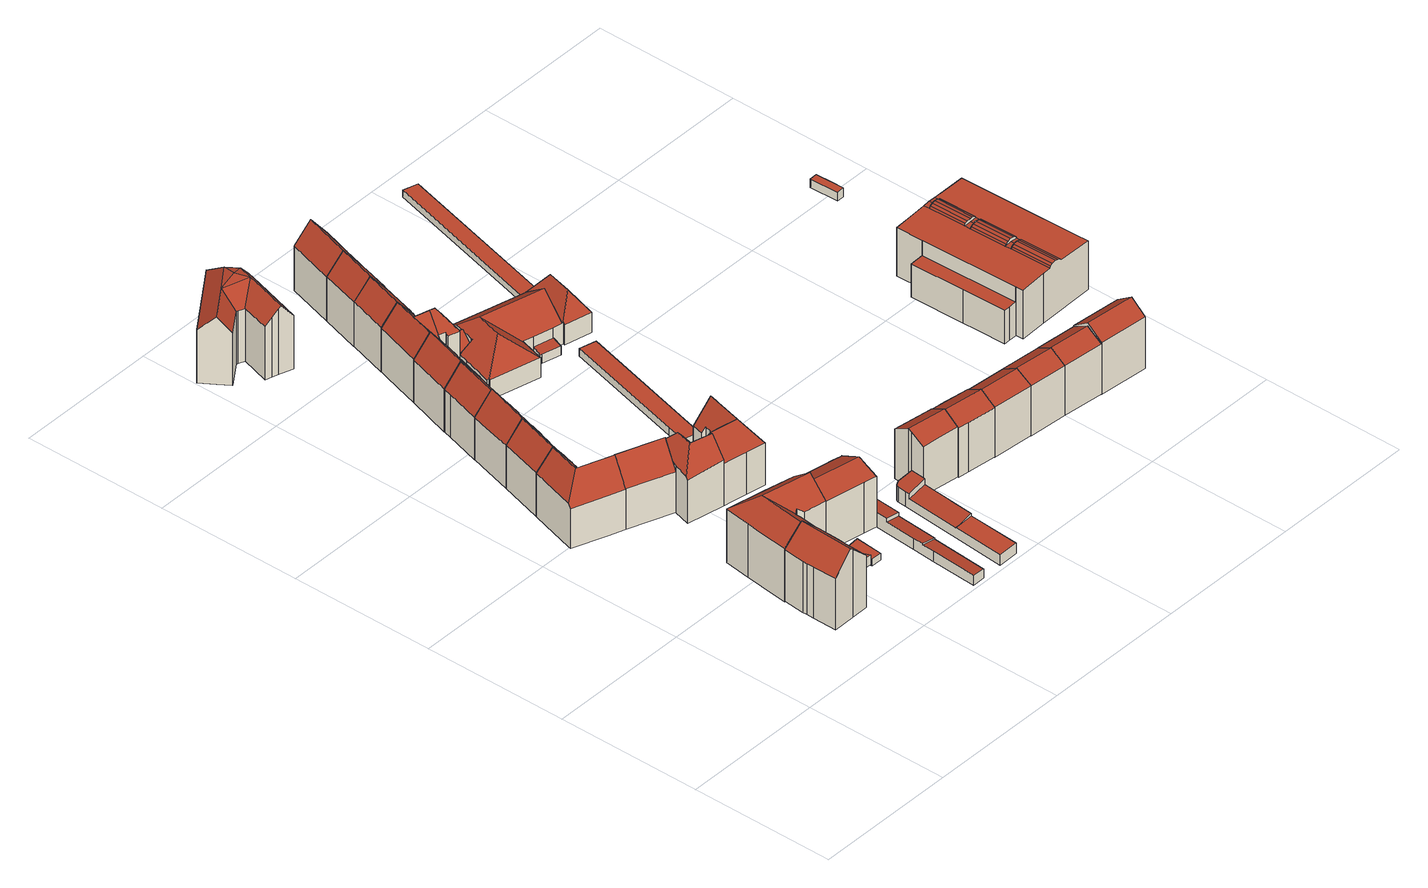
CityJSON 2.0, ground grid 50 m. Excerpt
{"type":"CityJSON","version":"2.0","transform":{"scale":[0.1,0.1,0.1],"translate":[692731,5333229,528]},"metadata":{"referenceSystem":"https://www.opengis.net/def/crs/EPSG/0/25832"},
"CityObjects":{
"building1":{"type":"Building","attributes":{"Gemeindeschluessel":"09162000","HoeheDach":"555.520","HoeheGrund":"530.361","Methode":"2000","NiedrigsteTraufeDesGebaeudes":"548.677","Geometrietyp2DReferenz":"3000","function":"31001_1000","roofType":"3100","measuredHeight":25.16,"storeysAboveGround":5},"geometry":[{"type":"MultiSurface","lod":"2","boundaries":[[[0,1,2,3,4,5,6,7,8,9,10,11,12,13]],[[1,14,15,2]],[[5,16,17,6]],[[5,4,18,19,16]],[[9,20,21,10]],[[8,22,20,9]],[[14,23,24,19,18,25,15]],[[3,25,18,4]],[[11,26,27,12]],[[14,1,0,23]],[[23,0,13,28,24]],[[2,15,25,3]],[[10,21,26,11]],[[7,29,22,8]],[[28,27,26,21,20,22,29,17,16,19,24]],[[12,27,28,13]],[[6,17,29,7]]],"semantics":{"surfaces":[{"type":"GroundSurface"},{"type":"WallSurface"},{"type":"RoofSurface"}],"values":[0,1,1,1,1,1,2,1,1,1,1,1,1,1,2,1,1]}}]},
"building2":{"type":"Building","attributes":{"Gemeindeschluessel":"09162000","HoeheDach":"552.030","HoeheGrund":"529.210","Methode":"2000","NiedrigsteTraufeDesGebaeudes":"543.546","Geometrietyp2DReferenz":"3000","function":"31001_1000","roofType":"3100","measuredHeight":22.82,"storeysAboveGround":5},"geometry":[{"type":"MultiSurface","lod":"2","boundaries":[[[30,31,32,33,34,35,36,37]],[[38,39,40,41]],[[42,43,44,45,46,47]],[[48,49,50,51,52,53,54,55]],[[56,57,58,59]],[[60,61,62,63,59,58]],[[63,64,65,43,42,47,66,67,54,53,52,51,68,38,41,69,33,32,31,30,56,59,63,62]],[[35,34,70,40,39,71,50,49,48,72,73]],[[45,44,74,75,73,76,46]],[[73,72,48,55,77,76]],[[75,74,78,60,61,60,58,57,37,36,35,73]],[[51,50,71,68]],[[30,37,57,56]],[[70,34,33,69,41,40]],[[44,43,65,64,78,74]],[[68,71,39,38]],[[46,76,77,55,54,67,66,47]],[[64,63,62,61,60,78]]],"semantics":{"surfaces":[{"type":"WallSurface"},{"type":"GroundSurface"},{"type":"RoofSurface"}],"values":[0,0,0,0,0,0,1,2,2,2,2,0,0,0,0,0,0,0]}}]},
"building3":{"type":"Building","attributes":{"Gemeindeschluessel":"09162000","HoeheDach":"555.181","HoeheGrund":"530.000","Methode":"1000","NiedrigsteTraufeDesGebaeudes":"548.535","Geometrietyp2DReferenz":"3000","function":"31001_9998","roofType":"3100","measuredHeight":25.18,"storeysAboveGround":5},"geometry":[{"type":"MultiSurface","lod":"2","boundaries":[[[79,80,81,82,83,84]],[[83,82,85,86,87,88,89,90,91,92,93]],[[94,95,96,97]],[[98,99,93,100,101,102,103]],[[81,104,105,86,85,82]],[[106,107,96,95,108,109,84,83,93,99,98]],[[93,92,91,110,111,112,100]],[[113,97,96,107,106,114]],[[90,115,116,117,110,91]],[[109,108,95,94,118,79,84]],[[115,90,89,119]],[[103,102,101,120,121,122]],[[123,88,87,124]],[[116,115,119,123,124,105,104,81,80,79,118,94,97,113,114,125,122,121,120,126,127,128,117]],[[124,87,86,105]],[[125,114,106,98,103,122]],[[111,110,117,128,127,112]],[[101,100,112,127,126,120]],[[119,89,88,123]]],"semantics":{"surfaces":[{"type":"WallSurface"},{"type":"RoofSurface"},{"type":"GroundSurface"}],"values":[0,1,0,1,0,1,1,0,0,0,0,0,0,2,0,0,0,0,0]}}]},
"building4":{"type":"Building","attributes":{"Gemeindeschluessel":"09162000","HoeheDach":"552.060","HoeheGrund":"529.190","Methode":"2000","NiedrigsteTraufeDesGebaeudes":"543.296","Geometrietyp2DReferenz":"3000","function":"31001_1000","roofType":"3100","measuredHeight":22.87,"storeysAboveGround":5},"geometry":[{"type":"MultiSurface","lod":"2","boundaries":[[[129,130,131,132,133,134,135,136]],[[137,138,139,140,141,142]],[[143,144,145,146,147,148]],[[54,55,136,135]],[[149,150,51,151,152,153,55,54]],[[153,129,136,55]],[[132,131,145,144]],[[152,151,138,137,142,147,146,145,131,130,129,153]],[[148,147,142,141]],[[144,143,148,141,140,139,51,150,149,54,135,134,133,132]],[[139,138,151,51]]],"semantics":{"surfaces":[{"type":"WallSurface"},{"type":"RoofSurface"},{"type":"GroundSurface"}],"values":[0,0,0,0,0,1,0,1,0,2,0]}}]},
"building5":{"type":"Building","attributes":{"Gemeindeschluessel":"09162000","HoeheDach":"533.802","HoeheGrund":"530.350","Methode":"1000","NiedrigsteTraufeDesGebaeudes":"533.802","Geometrietyp2DReferenz":"3000","function":"31001_2000","roofType":"1000","measuredHeight":3.45},"geometry":[{"type":"MultiSurface","lod":"2","boundaries":[[[154,155,156,157]],[[157,158,159,154]],[[154,159,160,155]],[[158,161,160,159]],[[156,161,158,157]],[[155,160,161,156]]],"semantics":{"surfaces":[{"type":"GroundSurface"},{"type":"WallSurface"},{"type":"RoofSurface"}],"values":[0,1,1,2,1,1]}}]},
"building6":{"type":"Building","attributes":{"Gemeindeschluessel":"09162000","HoeheDach":"552.010","HoeheGrund":"529.230","Methode":"2000","NiedrigsteTraufeDesGebaeudes":"543.805","Geometrietyp2DReferenz":"3000","function":"31001_1000","roofType":"3100","measuredHeight":22.78,"storeysAboveGround":5},"geometry":[{"type":"MultiSurface","lod":"2","boundaries":[[[162,163,164,165]],[[166,167,168,169,170,171]],[[165,164,170,169]],[[166,171,172,173]],[[167,166,173,43]],[[173,172,174,64,175,43]],[[168,167,43,175,64,176,62,177,178,162,165,169]],[[171,170,164,163,179,180,181,182,174,172]],[[62,181,180,177]],[[174,182,181,62,176,64]],[[178,179,163,162]],[[177,180,179,178]]],"semantics":{"surfaces":[{"type":"WallSurface"},{"type":"RoofSurface"},{"type":"GroundSurface"}],"values":[0,0,0,1,0,0,2,1,0,0,0,0]}}]},
"building7":{"type":"Building","attributes":{"Gemeindeschluessel":"09162000","HoeheDach":"552.160","HoeheGrund":"529.260","Methode":"2000","NiedrigsteTraufeDesGebaeudes":"543.528","Geometrietyp2DReferenz":"3000","function":"31001_1000","roofType":"3100","measuredHeight":22.9,"storeysAboveGround":5},"geometry":[{"type":"MultiSurface","lod":"2","boundaries":[[[183,184,185,186]],[[187,188,189,190,185,184,191,192,193,194,195,196]],[[196,195,197,198,199,200]],[[201,189,188,202]],[[203,204,192,191,184,183]],[[197,195,194,193,205,206,207,208,198]],[[190,189,201,209,186,185]],[[205,193,192,204]],[[204,203,183,186,209,201,202,210,211,212,213,208,207,206,205]],[[200,199,198,208,213,212]],[[211,210,202,188,187,196,200,212]]],"semantics":{"surfaces":[{"type":"WallSurface"},{"type":"RoofSurface"},{"type":"GroundSurface"}],"values":[0,1,1,0,0,0,0,0,2,0,0]}}]},
"building8":{"type":"Building","attributes":{"Gemeindeschluessel":"09162000","HoeheDach":"532.611","HoeheGrund":"530.070","Methode":"1000","NiedrigsteTraufeDesGebaeudes":"532.611","Geometrietyp2DReferenz":"3000","function":"31001_2000","roofType":"1000","measuredHeight":2.54},"geometry":[{"type":"MultiSurface","lod":"2","boundaries":[[[214,215,216,217]],[[218,219,220,217,216,221]],[[222,214,217,220]],[[223,224,218,221]],[[215,223,221,216]],[[225,222,220,219]],[[224,225,219,218]],[[223,215,214,222,225,224]]],"semantics":{"surfaces":[{"type":"WallSurface"},{"type":"GroundSurface"},{"type":"RoofSurface"}],"values":[0,1,0,0,0,0,0,2]}}]},
"building9":{"type":"Building","attributes":{"Gemeindeschluessel":"09162000","HoeheDach":"552.060","HoeheGrund":"529.230","Methode":"2000","NiedrigsteTraufeDesGebaeudes":"544.755","Geometrietyp2DReferenz":"3000","function":"31001_1000","roofType":"3100","measuredHeight":22.83,"storeysAboveGround":5},"geometry":[{"type":"MultiSurface","lod":"2","boundaries":[[[226,227,169,167,228]],[[229,227,226,230,231]],[[232,233,234,235]],[[236,231,230,234,233]],[[229,237,169,227]],[[232,238,239,236,233]],[[226,228,240,234,230]],[[241,235,234,240,242]],[[241,242,243,244]],[[232,235,241,244,238]],[[236,239,237,229,231]],[[242,240,228,167,243]],[[244,243,167,169,237,239,238]]],"semantics":{"surfaces":[{"type":"WallSurface"},{"type":"RoofSurface"},{"type":"GroundSurface"}],"values":[0,1,1,1,0,0,1,1,0,0,0,0,2]}}]},
"building10":{"type":"Building","attributes":{"Gemeindeschluessel":"09162000","HoeheDach":"552.020","HoeheGrund":"529.140","Methode":"2000","NiedrigsteTraufeDesGebaeudes":"543.253","Geometrietyp2DReferenz":"3000","function":"31001_1000","roofType":"3100","measuredHeight":22.88,"storeysAboveGround":5},"geometry":[{"type":"MultiSurface","lod":"2","boundaries":[[[245,246,247,248,249,250]],[[251,245,250,252,253,198]],[[254,253,252,255]],[[255,252,250,249]],[[256,257,258,259,260,261,262,263,264,254,255,249,248,247]],[[265,266,267,268,269,270,271,246,245,251]],[[247,246,271,256]],[[261,266,265,262]],[[259,268,267,260]],[[264,198,253,254]],[[257,270,269,258]],[[260,267,266,261]],[[258,269,268,259]],[[256,271,270,257]],[[263,262,265,251,198,264]]],"semantics":{"surfaces":[{"type":"WallSurface"},{"type":"RoofSurface"},{"type":"GroundSurface"}],"values":[0,1,0,0,2,1,0,0,0,0,0,0,0,0,0]}}]},
"building11":{"type":"Building","attributes":{"Gemeindeschluessel":"09162000","HoeheDach":"551.403","HoeheGrund":"529.780","Methode":"1000","NiedrigsteTraufeDesGebaeudes":"547.910","Geometrietyp2DReferenz":"3000","function":"31001_1000","roofType":"3100","measuredHeight":21.62,"storeysAboveGround":6},"geometry":[{"type":"MultiSurface","lod":"2","boundaries":[[[272,273,274,275,276,277]],[[278,279,280,281]],[[282,283,284,285,281,280,286,287,288]],[[289,290,291,292,293,294]],[[295,296,272,277]],[[297,288,287,286,280,279,298,274,273]],[[299,300,291,290]],[[298,279,278,301,275,274]],[[285,284,283,299,290,289,294,295,277,276,275,301,278,281]],[[293,292,291,300,282,288,297,273,272,296]],[[294,293,296,295]],[[283,282,300,299]]],"semantics":{"surfaces":[{"type":"WallSurface"},{"type":"RoofSurface"},{"type":"GroundSurface"}],"values":[0,0,0,0,0,1,0,0,2,1,0,0]}}]},
"building12":{"type":"Building","attributes":{"Gemeindeschluessel":"09162000","HoeheDach":"534.990","HoeheGrund":"529.678","Methode":"2000","NiedrigsteTraufeDesGebaeudes":"532.876","Geometrietyp2DReferenz":"3000","function":"31001_2000","roofType":"1000","measuredHeight":5.31},"geometry":[{"type":"MultiSurface","lod":"2","boundaries":[[[302,303,304,305,306]],[[307,308,309,310]],[[311,312,313,314]],[[303,315,316,304]],[[317,302,306,318]],[[315,309,308,319,316]],[[320,321,322,318,306,305]],[[311,314,321,320,323,307,310]],[[323,320,305,304,316,319]],[[314,313,322,321]],[[311,310,309,315,303,302,317,312]],[[323,319,308,307]],[[312,317,318,322,313]]],"semantics":{"surfaces":[{"type":"RoofSurface"},{"type":"WallSurface"},{"type":"GroundSurface"}],"values":[0,1,1,1,1,0,1,2,1,1,1,1,0]}}]},
"building13":{"type":"Building","attributes":{"Gemeindeschluessel":"09162000","HoeheDach":"554.455","HoeheGrund":"529.120","Methode":"2000","NiedrigsteTraufeDesGebaeudes":"548.100","Geometrietyp2DReferenz":"3000","function":"31001_9998","roofType":"3100","measuredHeight":25.34,"storeysAboveGround":5},"geometry":[{"type":"MultiSurface","lod":"2","boundaries":[[[324,325,326,327,328,329]],[[330,325,324,329,331,332,333,334,335,336,337,338,339,340,341,342,343,344,345,346]],[[347,348,349,341,340,339]],[[350,328,327,351,352,353,354,355]],[[352,356,357,358]],[[329,328,350,331]],[[359,352,358,360]],[[336,361,362,337]],[[363,342,341,349]],[[334,333,354,353,364,335]],[[331,350,355,332]],[[356,365,366,367,368,363,349,369]],[[332,355,354,333]],[[342,363,368,343]],[[362,361,360,370]],[[358,357,369,360]],[[370,360,369,349,348,347]],[[335,364,361,336]],[[343,368,367,344]],[[356,369,357]],[[366,365,346,345,344,367]],[[364,353,352,359,360,361]],[[325,330,346,365,371,326]],[[338,337,362,370,347,339]],[[326,371,365,356,352,351,327]]],"semantics":{"surfaces":[{"type":"WallSurface"},{"type":"GroundSurface"},{"type":"RoofSurface"}],"values":[0,1,0,2,2,0,2,0,0,0,0,2,0,0,2,2,2,0,0,2,0,2,0,0,2]}}]},
"building14":{"type":"Building","attributes":{"Gemeindeschluessel":"09162000","HoeheDach":"551.960","HoeheGrund":"529.110","Methode":"2000","NiedrigsteTraufeDesGebaeudes":"543.365","Geometrietyp2DReferenz":"3000","function":"31001_9998","roofType":"3100","measuredHeight":22.85,"storeysAboveGround":5},"geometry":[{"type":"MultiSurface","lod":"2","boundaries":[[[372,373,374,375,376,377]],[[378,379,380,381]],[[374,373,382,383]],[[384,372,377,250]],[[381,380,385,386]],[[387,247,388,384,250,249]],[[249,250,377,376]],[[389,390,388,247]],[[391,392,379,378]],[[391,378,381,386,389,247,387,249,376,375,374,383]],[[383,382,392,391]],[[388,390,385,380,379,392,382,373,372,384]],[[386,385,390,389]]],"semantics":{"surfaces":[{"type":"WallSurface"},{"type":"RoofSurface"},{"type":"GroundSurface"}],"values":[0,0,0,1,0,0,0,0,0,2,0,1,0]}}]},
"building15":{"type":"Building","attributes":{"Gemeindeschluessel":"09162000","HoeheDach":"552.420","HoeheGrund":"529.220","Methode":"2000","NiedrigsteTraufeDesGebaeudes":"544.205","Geometrietyp2DReferenz":"3000","function":"31001_1000","roofType":"3100","measuredHeight":23.2,"storeysAboveGround":5},"geometry":[{"type":"MultiSurface","lod":"2","boundaries":[[[393,394,395,396]],[[238,397,394,393]],[[398,399,400,401]],[[402,403,404,405,406,407,408]],[[409,410,411,412,244,413,238,393,396,414,415,416,417,418,419,420,421,398,401,422,423,424]],[[412,411,403,402,408,244]],[[425,426,423,422,401,400]],[[421,427,399,398]],[[420,428,427,421]],[[406,405,429,430,431,432,433,395,394,397,407]],[[410,409,424,434,435,404]],[[410,404,403,411]],[[416,431,430,417]],[[423,426,434,424]],[[396,395,433,414]],[[430,429,436,428,420,419,418,417]],[[432,431,416,415,414,433]],[[408,407,397,238,413,244]],[[404,435,434,426,425,437,405]],[[405,437,425,400,399,427,428,436,429]]],"semantics":{"surfaces":[{"type":"WallSurface"},{"type":"RoofSurface"},{"type":"GroundSurface"}],"values":[0,0,0,1,2,0,0,0,0,1,0,0,0,0,0,0,0,0,1,1]}}]},
"building16":{"type":"Building","attributes":{"Gemeindeschluessel":"09162000","HoeheDach":"536.088","HoeheGrund":"529.551","Methode":"2000","NiedrigsteTraufeDesGebaeudes":"532.983","Geometrietyp2DReferenz":"3000","function":"31001_2000","roofType":"1000","measuredHeight":6.54},"geometry":[{"type":"MultiSurface","lod":"2","boundaries":[[[438,439,440]],[[441,442,443,444]],[[445,446,447,448]],[[441,449,450,439,438,442]],[[451,444,443,452,453,454,455,456]],[[457,458,459,460]],[[461,462,463,464,447,446,465,459,458,456,455]],[[448,447,464,466]],[[467,465,446,445]],[[468,463,462,469]],[[440,439,450,470,454,453]],[[453,452,440]],[[460,459,465,467]],[[442,438,440,452,443]],[[449,469,462,461,470,450]],[[470,461,455,454]],[[451,456,458,457]],[[466,464,463,468]],[[449,441,444,451,457,460,467,445,448,466,468,469]]],"semantics":{"surfaces":[{"type":"WallSurface"},{"type":"RoofSurface"},{"type":"GroundSurface"}],"values":[0,0,0,0,0,0,1,0,0,0,1,0,0,1,0,0,0,0,2]}}]},
"building17":{"type":"Building","attributes":{"Gemeindeschluessel":"09162000","HoeheDach":"551.912","HoeheGrund":"529.110","Methode":"2000","NiedrigsteTraufeDesGebaeudes":"544.616","Geometrietyp2DReferenz":"3000","function":"31001_1000","roofType":"3100","measuredHeight":22.8,"storeysAboveGround":5},"geometry":[{"type":"MultiSurface","lod":"2","boundaries":[[[471,472,473,474]],[[475,476,477,478,479,480]],[[481,482,483,484]],[[485,486,487,488,482,481,489,490,491,376]],[[492,493,494,495,476,475,480,496,374,497,376,491,490,489,481,484,498,499,500,501,502,471,474,503,504]],[[505,506,504,503,474,473]],[[495,507,477,476]],[[508,509,510,511,512]],[[501,500,499,498,513,514,511,510]],[[509,472,471,502,501,510]],[[494,515,507,495]],[[504,506,516,492]],[[477,507,515,517,518,519,508,478]],[[497,374,520,521,485,376]],[[520,522,512,523,521]],[[511,514,513,483,524,512]],[[518,516,506,505,519]],[[522,479,478,508,512]],[[493,517,515,494]],[[517,493,492,516,518]],[[513,498,484,483]],[[521,523,512,524,483,482,488,487,486,485]],[[374,496,480,479,522,520]],[[519,505,473,472,509,508]]],"semantics":{"surfaces":[{"type":"WallSurface"},{"type":"GroundSurface"},{"type":"RoofSurface"}],"values":[0,0,0,0,1,0,0,2,0,0,0,0,2,0,2,2,2,2,0,0,0,2,0,2]}}]},
"building18":{"type":"Building","attributes":{"Gemeindeschluessel":"09162000","HoeheDach":"551.900","HoeheGrund":"529.040","Methode":"2000","NiedrigsteTraufeDesGebaeudes":"543.795","Geometrietyp2DReferenz":"3000","function":"31001_1000","roofType":"3100","measuredHeight":22.86,"storeysAboveGround":5},"geometry":[{"type":"MultiSurface","lod":"2","boundaries":[[[525,526,527,528]],[[529,530,531,532]],[[483,533,534,535,536,531,530,537,526,525]],[[538,539,536,535,534,540]],[[539,538,540,541,542,543,544,545,546,547,529,532]],[[532,531,536,539]],[[544,528,527,545]],[[541,533,483,542]],[[540,534,533,541]],[[526,537,547,546,545,527]],[[543,542,483,525,528,544]],[[547,537,530,529]]],"semantics":{"surfaces":[{"type":"RoofSurface"},{"type":"WallSurface"},{"type":"GroundSurface"}],"values":[0,1,0,1,2,1,1,1,1,1,1,1]}}]},
"building19":{"type":"Building","attributes":{"Gemeindeschluessel":"09162000","HoeheDach":"540.066","HoeheGrund":"529.170","Methode":"1000","NiedrigsteTraufeDesGebaeudes":"536.545","Geometrietyp2DReferenz":"3000","function":"31001_9998","roofType":"3100","measuredHeight":10.9,"storeysAboveGround":2},"geometry":[{"type":"MultiSurface","lod":"2","boundaries":[[[548,549,550,551,552,553,554,555,556]],[[557,558,559,560,561]],[[554,562,563,555]],[[561,560,562,554,553,552]],[[555,563,564,556]],[[556,564,565,548]],[[558,550,549,548,565,559]],[[551,557,561,552]],[[550,558,557,551]],[[559,565,564,563,562,560]]],"semantics":{"surfaces":[{"type":"GroundSurface"},{"type":"RoofSurface"},{"type":"WallSurface"}],"values":[0,1,2,2,2,2,2,2,2,1]}}]},
"building20":{"type":"Building","attributes":{"Gemeindeschluessel":"09162000","HoeheDach":"552.100","HoeheGrund":"528.990","Methode":"2000","NiedrigsteTraufeDesGebaeudes":"543.486","Geometrietyp2DReferenz":"3000","function":"31001_1000","roofType":"3100","measuredHeight":23.11,"storeysAboveGround":5},"geometry":[{"type":"MultiSurface","lod":"2","boundaries":[[[566,567,568,569,570,545]],[[571,572,573,574]],[[575,576,577,578,569,568]],[[571,574,547,546,579,545,570,569,578,577,580,581]],[[581,582,572,571]],[[579,546,547,537,583,584,566,545]],[[584,583,575,568,567,566]],[[577,576,585,580]],[[537,573,572,582,585,576,575,583]],[[574,573,537,547]],[[580,585,582,581]]],"semantics":{"surfaces":[{"type":"WallSurface"},{"type":"GroundSurface"},{"type":"RoofSurface"}],"values":[0,0,0,1,0,0,2,0,2,0,0]}}]},
"building21":{"type":"Building","attributes":{"Gemeindeschluessel":"09162000","HoeheDach":"550.778","HoeheGrund":"529.540","Methode":"1000","NiedrigsteTraufeDesGebaeudes":"547.302","Geometrietyp2DReferenz":"3000","function":"31001_1000","roofType":"3100","measuredHeight":21.24,"storeysAboveGround":6},"geometry":[{"type":"MultiSurface","lod":"2","boundaries":[[[586,587,588,589,590,469,591,468,592,593,594,595,596]],[[590,589,597,598,599,469]],[[600,601,602,603,604,605,606,607]],[[587,586,596,603,602,601]],[[597,589,588,587,601,600]],[[598,597,600,607,608,609,599]],[[599,609,608,468,591,469]],[[593,606,605,594]],[[608,607,606,593,592,468]],[[604,603,596,595,594,605]]],"semantics":{"surfaces":[{"type":"GroundSurface"},{"type":"WallSurface"},{"type":"RoofSurface"}],"values":[0,1,2,1,1,2,1,1,1,1]}}]},
"building22":{"type":"Building","attributes":{"Gemeindeschluessel":"09162000","HoeheDach":"531.850","HoeheGrund":"529.180","Methode":"1000","NiedrigsteTraufeDesGebaeudes":"531.850","Geometrietyp2DReferenz":"3000","function":"31001_2000","roofType":"1000","measuredHeight":2.67},"geometry":[{"type":"MultiSurface","lod":"2","boundaries":[[[610,611,612,613]],[[614,615,611,610]],[[616,617,615,614]],[[616,614,610,613,618,619]],[[619,618,613,612,620,621]],[[619,621,617,616]],[[621,620,612,611,615,617]]],"semantics":{"surfaces":[{"type":"WallSurface"},{"type":"GroundSurface"},{"type":"RoofSurface"}],"values":[0,0,0,1,0,0,2]}}]},
"building23":{"type":"Building","attributes":{"Gemeindeschluessel":"09162000","HoeheDach":"543.620","HoeheGrund":"529.020","Methode":"2000","NiedrigsteTraufeDesGebaeudes":"532.874","Geometrietyp2DReferenz":"3000","function":"31001_9998","roofType":"3200","measuredHeight":14.6,"storeysAboveGround":2},"geometry":[{"type":"MultiSurface","lod":"2","boundaries":[[[622,623,624,625,626,627]],[[628,629,627,626]],[[630,631,632,633]],[[634,635,636,637,638,639]],[[640,635,634]],[[641,642,643,644,645]],[[646,647,648,649,650,651]],[[652,653,654,655,656,657]],[[658,659,660,661]],[[662,663,664,665]],[[666,667,668,669]],[[665,664,670,671]],[[672,669,668,673,674,675,676]],[[677,678,646,651]],[[679,680,631,630]],[[660,681,682,683,684,670,664,663,644,643,685,686,687]],[[688,689,690,691,633,632]],[[676,675,654,653]],[[692,693,694,695,696,657,656,697,698,699]],[[668,700,640,634,639,701,673]],[[702,635,640,700]],[[687,686,685,643,642,703,704,705]],[[706,666,669,672,676,653,652,657,696,695,694,693,658,661,707,677,651,650,649,679,630,633,691,690,708,641,645,662,665,671,709,628,626,625,624,638,637,636]],[[693,692,659,658]],[[674,673,701,639,710]],[[683,711,710,639,623,622,627,629,684]],[[624,623,639,638]],[[699,698,697,683,682,681]],[[645,644,663,662]],[[706,702,667,666]],[[707,661,660,687,705,678,677]],[[697,656,655,654,675,674,710,711,683]],[[636,635,702,706]],[[692,699,681,660,659]],[[649,648,680,679]],[[648,647,646,678,705,704,703,642,703,689,688,632,631,680]],[[702,700,668,667]],[[689,703,642,641,708,690]],[[670,684,629,628,709,671]]],"semantics":{"surfaces":[{"type":"WallSurface"},{"type":"RoofSurface"},{"type":"GroundSurface"}],"values":[0,0,0,0,1,0,0,0,0,0,0,0,0,0,0,1,0,0,0,1,1,0,2,0,0,1,0,1,0,0,0,1,0,1,0,1,1,0,0]}}]},
"building24":{"type":"Building","attributes":{"Gemeindeschluessel":"09162000","HoeheDach":"552.160","HoeheGrund":"529.010","Methode":"2000","NiedrigsteTraufeDesGebaeudes":"544.563","Geometrietyp2DReferenz":"3000","function":"31001_1000","roofType":"3100","measuredHeight":23.15,"storeysAboveGround":5},"geometry":[{"type":"MultiSurface","lod":"2","boundaries":[[[712,713,714,715]],[[576,716,717,714,713,718,719,720,721]],[[722,719,718,723]],[[723,712,715,724,725,577,578,726,569,727,728,722]],[[725,716,576,577]],[[723,718,713,712]],[[729,721,720,730,568]],[[724,715,714,717,716,725]],[[726,578,577,576,721,729,568,569]],[[568,730,727,569]],[[720,719,722,728,727,730]]],"semantics":{"surfaces":[{"type":"WallSurface"},{"type":"RoofSurface"},{"type":"GroundSurface"}],"values":[0,1,0,2,0,0,1,0,0,0,0]}}]},
"building25":{"type":"Building","attributes":{"Gemeindeschluessel":"09162000","HoeheDach":"532.983","HoeheGrund":"529.090","Methode":"1000","NiedrigsteTraufeDesGebaeudes":"532.338","Geometrietyp2DReferenz":"3000","function":"31001_2000","roofType":"1000","measuredHeight":3.89},"geometry":[{"type":"MultiSurface","lod":"2","boundaries":[[[731,732,733,734]],[[735,736,737,738]],[[732,738,737,739,740,733]],[[735,738,732,731]],[[734,733,740,741]],[[735,731,734,741,742,736]],[[739,737,736,742,741,740]]],"semantics":{"surfaces":[{"type":"WallSurface"},{"type":"RoofSurface"},{"type":"GroundSurface"}],"values":[0,0,1,0,0,2,0]}}]},
"building26":{"type":"Building","attributes":{"Gemeindeschluessel":"09162000","HoeheDach":"550.731","HoeheGrund":"529.490","Methode":"1000","NiedrigsteTraufeDesGebaeudes":"547.244","Geometrietyp2DReferenz":"3000","function":"31001_1000","roofType":"3100","measuredHeight":21.24,"storeysAboveGround":6},"geometry":[{"type":"MultiSurface","lod":"2","boundaries":[[[743,744,745,746]],[[747,748,749,750]],[[751,752,745,744,753,754,755,756,757]],[[758,757,756,587,759,589]],[[748,760,761,762,751,757,758,749]],[[750,749,758,589]],[[756,755,754,596,763,587]],[[764,765,766,767,747,750,589,759,587,763,596,768,743,746]],[[753,744,743,768,596,754]],[[767,761,760,748,747]],[[746,745,752,764]],[[762,761,767,766,765,764,752,751]]],"semantics":{"surfaces":[{"type":"WallSurface"},{"type":"RoofSurface"},{"type":"GroundSurface"}],"values":[0,0,1,0,1,0,0,2,0,0,0,0]}}]},
"building27":{"type":"Building","attributes":{"Gemeindeschluessel":"09162000","HoeheDach":"550.684","HoeheGrund":"529.411","Methode":"2000","NiedrigsteTraufeDesGebaeudes":"547.239","Geometrietyp2DReferenz":"3000","function":"31001_1000","roofType":"3100","measuredHeight":21.27,"storeysAboveGround":6},"geometry":[{"type":"MultiSurface","lod":"2","boundaries":[[[769,770,771,772,773,774]],[[774,775,761,769]],[[770,776,777,771]],[[775,778,779,780,761]],[[773,778,775,774]],[[771,777,781,772]],[[779,781,777,776,780]],[[772,781,779,778,773]],[[769,761,780,776,770]]],"semantics":{"surfaces":[{"type":"GroundSurface"},{"type":"WallSurface"},{"type":"RoofSurface"}],"values":[0,1,1,2,1,1,2,1,1]}}]},
"building28":{"type":"Building","attributes":{"Gemeindeschluessel":"09162000","HoeheDach":"550.724","HoeheGrund":"529.430","Methode":"1000","NiedrigsteTraufeDesGebaeudes":"547.408","Geometrietyp2DReferenz":"3000","function":"31001_1000","roofType":"3100","measuredHeight":21.29,"storeysAboveGround":6},"geometry":[{"type":"MultiSurface","lod":"2","boundaries":[[[782,783,784,785,773,786,772,787,788]],[[789,790,788,787,772,791]],[[792,793,794,795,796]],[[785,796,795,773]],[[784,792,796,785]],[[793,797,790,789,791,794]],[[795,794,791,772,786,773]],[[792,784,783,782,788,790,797,793]]],"semantics":{"surfaces":[{"type":"GroundSurface"},{"type":"WallSurface"},{"type":"RoofSurface"}],"values":[0,1,2,1,1,2,1,1]}}]},
"building29":{"type":"Building","attributes":{"Gemeindeschluessel":"09162000","HoeheDach":"531.449","HoeheGrund":"529.010","Methode":"1000","NiedrigsteTraufeDesGebaeudes":"531.449","Geometrietyp2DReferenz":"3000","function":"31001_2000","roofType":"1000","measuredHeight":2.44},"geometry":[{"type":"MultiSurface","lod":"2","boundaries":[[[798,799,800,801]],[[800,799,802,803]],[[804,803,802,805]],[[805,802,799,798]],[[804,805,798,801]],[[801,800,803,804]]],"semantics":{"surfaces":[{"type":"WallSurface"},{"type":"RoofSurface"},{"type":"GroundSurface"}],"values":[0,1,0,0,2,0]}}]},
"building30":{"type":"Building","attributes":{"Gemeindeschluessel":"09162000","HoeheDach":"550.767","HoeheGrund":"529.380","Methode":"1000","NiedrigsteTraufeDesGebaeudes":"547.429","Geometrietyp2DReferenz":"3000","function":"31001_1000","roofType":"3100","measuredHeight":21.39,"storeysAboveGround":6},"geometry":[{"type":"MultiSurface","lod":"2","boundaries":[[[792,806,790,788,783,784]],[[788,790,807,808]],[[809,810,811,784,783,788,808]],[[811,812,792,784]],[[813,807,790,806]],[[814,812,811,810,809,808,807,813]],[[812,814,813,806,792]]],"semantics":{"surfaces":[{"type":"WallSurface"},{"type":"GroundSurface"},{"type":"RoofSurface"}],"values":[0,0,1,0,2,0,2]}}]},
"building31":{"type":"Building","attributes":{"Gemeindeschluessel":"09162000","HoeheDach":"551.921","HoeheGrund":"529.250","Methode":"1000","NiedrigsteTraufeDesGebaeudes":"547.792","Geometrietyp2DReferenz":"3000","function":"31001_1000","roofType":"3100","measuredHeight":22.67,"storeysAboveGround":7},"geometry":[{"type":"MultiSurface","lod":"2","boundaries":[[[815,816,817,818,819,820]],[[821,816,815,820,822,823]],[[824,825,826,819,818,817]],[[823,822,826,825]],[[816,821,824,817]],[[821,823,825,824]],[[819,826,822,820]]],"semantics":{"surfaces":[{"type":"GroundSurface"},{"type":"WallSurface"},{"type":"RoofSurface"}],"values":[0,1,1,2,1,2,1]}}]},
"building32":{"type":"Building","attributes":{"Gemeindeschluessel":"09162000","HoeheDach":"548.100","HoeheGrund":"528.823","Methode":"2000","NiedrigsteTraufeDesGebaeudes":"540.755","Geometrietyp2DReferenz":"3000","function":"31001_3000","roofType":"1000","measuredHeight":19.28,"storeysAboveGround":4},"geometry":[{"type":"MultiSurface","lod":"2","boundaries":[[[827,828,829,830]],[[831,832,833,834,835,828,827,836,837,838,839]],[[840,841,842,843]],[[844,845,846,847,830,829,848,849]],[[840,843,850,851,852,853,854,855]],[[856,857,858,859]],[[860,861,862,863]],[[864,865,866,867]],[[868,869,870,871]],[[872,873,874,875,876,877,878,879,880,881,882,864,867,883,831,839,884,885]],[[882,886,865,864]],[[872,887,888,873]],[[889,890,852,851]],[[891,892,854,853]],[[893,862,861,894,895,838,837,846,896,850,897,898,899,900,901]],[[902,903,840,855]],[[881,904,886,882]],[[888,887,860,863,905,906,907]],[[875,907,906,876]],[[888,907,875,874,873]],[[896,889,851,850]],[[892,902,855,854]],[[884,895,894,885]],[[879,901,900,880]],[[867,866,908,883]],[[842,841,909,857,856,910,911,897]],[[909,841,868,912]],[[913,903,902,892,891,890,889,896]],[[835,834,849,848]],[[903,844,833,832,908,866,865,886,904,869,868,841,840]],[[878,877,905,863,862,893]],[[883,908,832,831]],[[839,838,895,884]],[[845,913,896,846]],[[843,842,897,850]],[[897,911,914,898]],[[910,856,859,915]],[[871,870,899,898]],[[844,903,913,845]],[[876,906,905,877]],[[836,827,830,847]],[[880,900,899,870,869,904,881]],[[868,871,898,914,915,859,858,912]],[[828,835,848,829]],[[911,910,915,914]],[[837,836,847,846]],[[890,891,853,852]],[[878,893,901,879]],[[872,885,894,861,860,887]],[[834,833,844,849]],[[857,909,912,858]]],"semantics":{"surfaces":[{"type":"RoofSurface"},{"type":"WallSurface"},{"type":"GroundSurface"}],"values":[0,1,0,1,1,0,1,1,0,2,1,1,0,0,0,0,1,0,1,1,0,0,1,1,1,1,0,1,0,0,1,1,1,0,0,0,0,0,0,1,0,1,1,0,0,0,0,1,1,0,0]}}]},
"building33":{"type":"Building","attributes":{"Gemeindeschluessel":"09162000","HoeheDach":"532.200","HoeheGrund":"529.050","Methode":"2000","NiedrigsteTraufeDesGebaeudes":"532.200","Geometrietyp2DReferenz":"3000","function":"51009_1610","roofType":"1000","measuredHeight":3.15},"geometry":[{"type":"MultiSurface","lod":"2","boundaries":[[[916,917,918,919]],[[919,918,920,921]],[[922,920,918,917,923]],[[924,916,919,921,925]],[[921,920,922,925]],[[924,923,917,916]],[[925,922,923,924]]],"semantics":{"surfaces":[{"type":"WallSurface"},{"type":"RoofSurface"},{"type":"GroundSurface"}],"values":[0,0,1,2,0,0,0]}}]}
},
"vertices":[
[307,163,24],[308,249,24],[308,272,24],[308,288,24],[315,362,24],[388,357,24],[454,353,24],[451,279,24],[451,261,24],[450,250,24],[445,249,24],[444,219,24],[443,166,24],[382,165,24],[308,249,208],[308,272,207],[388,357,271],[454,353,208],[315,362,210],[383,357,275],[450,250,207],[445,249,212],[451,261,208],[307,163,210],[375,165,275],[308,288,207],[444,219,212],[443,166,211],[382,165,269],[451,279,208],
[265,1056,12],[261,1066,12],[259,1070,12],[258,1072,12],[258,1072,161],[259,1070,159],[261,1066,163],[265,1056,174],[256,1097,12],[256,1097,172],[253,1084,171],[253,1084,12],[227,950,12],[283,930,12],[283,930,156],[227,950,156],[113,992,156],[113,992,12],[216,1147,240],[278,1128,156],[279,1128,155],[279,1128,12],[278,1128,12],[216,1147,12],[162,1163,12],[162,1163,169],[280,1052,12],[280,1052,172],[283,1062,158],[283,1062,12],[329,1046,156],[330,1046,156],[330,1046,12],[329,1046,12],[321,1043,12],[303,989,12],[116,1001,12],[148,1113,12],[272,1105,12],[258,1073,12],[258,1073,162],[272,1105,156],[200,1094,240],[183,1033,240],[303,989,240],[245,1011,240],[116,1001,169],[148,1113,169],[321,1043,164],
[448,434,20],[454,438,20],[458,441,20],[458,441,219],[454,438,216],[448,434,221],[459,442,220],[465,446,224],[480,429,213],[557,416,214],[559,427,224],[571,485,271],[572,486,272],[468,507,272],[402,520,272],[459,419,20],[459,419,209],[454,353,205],[454,353,20],[380,357,272],[392,445,272],[347,606,213],[334,515,212],[326,458,212],[315,362,213],[459,442,20],[465,446,20],[388,357,265],[447,353,211],[457,423,211],[448,434,220],[587,560,212],[478,582,212],[348,608,212],[447,353,20],[388,357,20],[571,485,20],[572,486,20],[587,560,20],[457,423,20],[559,427,20],[334,515,20],[326,458,20],[315,362,20],[557,416,20],[480,429,20],[380,357,20],[347,606,20],[348,608,20],[478,582,20],
[258,1298,241],[311,1283,168],[322,1280,153],[322,1280,12],[311,1283,12],[258,1298,12],[205,1313,12],[205,1313,168],[280,1173,168],[291,1169,153],[291,1169,12],[280,1173,12],[279,1173,12],[279,1173,170],[300,1242,12],[310,1239,12],[310,1239,153],[300,1242,168],[298,1243,170],[298,1243,12],[215,1147,12],[268,1132,12],[279,1128,153],[268,1132,168],[215,1147,241],
[519,317,24],[578,341,24],[602,286,24],[550,287,24],[550,287,58],[519,317,58],[578,341,58],[602,286,58],
[431,997,12],[431,997,175],[435,1008,159],[435,1008,12],[436,874,158],[436,874,12],[458,933,12],[479,993,12],[479,993,159],[458,933,240],[303,990,240],[283,930,158],[321,1043,168],[303,990,12],[322,1043,12],[364,1035,12],[360,1021,12],[360,1021,176],[364,1035,158],[330,1046,160],[322,1043,167],
[343,1396,13],[343,1396,172],[321,1323,172],[321,1323,13],[315,1282,166],[322,1280,155],[333,1320,156],[326,1322,166],[347,1395,166],[354,1393,156],[366,1435,157],[359,1436,166],[304,1452,242],[259,1298,242],[248,1467,166],[248,1467,165],[237,1429,166],[205,1313,167],[333,1320,13],[322,1280,13],[347,1395,13],[354,1393,13],[366,1435,13],[359,1436,13],[304,1452,13],[248,1467,13],[326,1322,13],[315,1282,13],[259,1298,13],[205,1313,13],[237,1429,13],
[639,279,46],[603,281,46],[603,281,21],[639,279,21],[578,341,21],[567,368,21],[647,374,21],[602,286,21],[647,374,46],[602,286,46],[578,341,46],[567,368,46],
[471,972,194],[479,993,169],[436,874,181],[556,965,173],[497,920,241],[554,957,182],[570,902,170],[551,906,170],[483,862,241],[558,842,241],[544,907,180],[556,965,12],[570,902,12],[544,907,12],[420,822,177],[548,790,178],[418,814,168],[418,814,12],[548,790,12],
[346,1604,240],[411,1587,153],[411,1587,11],[346,1604,11],[291,1618,11],[291,1618,165],[303,1452,240],[290,1613,165],[283,1590,165],[283,1590,11],[290,1613,11],[409,1582,11],[402,1558,11],[399,1546,11],[386,1549,11],[366,1479,11],[377,1475,11],[366,1435,11],[303,1452,11],[248,1467,11],[366,1435,154],[377,1475,154],[366,1479,170],[386,1549,170],[399,1546,153],[402,1558,153],[409,1582,153],
[571,485,229],[573,494,234],[587,560,200],[587,560,18],[573,494,18],[571,485,18],[725,536,18],[725,536,199],[760,529,199],[760,529,18],[755,454,231],[755,454,18],[755,459,18],[756,475,18],[760,529,200],[756,475,226],[755,459,234],[739,393,18],[751,391,18],[751,391,200],[739,393,200],[707,399,200],[707,399,18],[559,427,18],[559,427,200],[753,460,234],[697,541,200],[754,444,18],[754,444,226],[697,541,18],
[786,203,52],[797,348,52],[748,351,58],[741,243,58],[739,207,58],[754,444,17],[754,444,70],[804,440,65],[804,440,17],[771,7,17],[771,7,49],[726,5,54],[726,5,17],[797,348,65],[748,351,70],[786,203,49],[739,207,54],[751,391,70],[741,243,17],[736,165,17],[736,165,54],[751,391,17],
[193,2146,11],[233,2133,11],[233,2133,204],[193,2146,256],[185,2148,248],[185,2148,11],[282,2303,11],[164,2155,11],[141,2162,11],[170,2262,11],[169,2262,11],[149,2269,11],[142,2271,11],[61,2215,11],[35,2253,11],[3,2300,11],[192,2433,11],[230,2459,11],[256,2421,11],[259,2417,11],[262,2413,11],[289,2374,11],[299,2360,11],[3,2300,204],[192,2433,204],[230,2459,204],[164,2155,226],[222,2246,256],[237,2300,256],[169,2262,201],[170,2262,202],[141,2162,202],[251,2348,256],[214,2341,264],[213,2340,265],[185,2316,256],[143,2329,256],[142,2271,201],[61,2215,202],[256,2421,204],[149,2269,201],[299,2360,204],[289,2374,204],[262,2413,204],[259,2417,204],[224,2386,256],[35,2253,256],[282,2303,204],
[392,1758,240],[445,1744,169],[445,1744,11],[392,1758,11],[337,1773,11],[337,1773,165],[432,1703,11],[432,1703,170],[426,1681,170],[426,1681,11],[455,1741,155],[455,1741,11],[347,1604,240],[411,1630,170],[411,1630,11],[347,1604,11],[411,1587,154],[422,1627,11],[422,1627,154],[444,1701,11],[444,1701,154],
[584,899,12],[584,899,163],[593,888,175],[593,888,12],[570,902,162],[615,930,12],[615,930,162],[625,971,162],[625,971,12],[579,785,163],[629,776,163],[698,763,163],[652,829,244],[593,840,244],[559,846,244],[548,790,163],[725,874,12],[698,763,12],[629,776,12],[579,785,12],[559,846,12],[591,883,12],[603,880,12],[608,879,12],[609,888,12],[611,889,12],[614,894,12],[622,904,12],[628,926,12],[684,956,12],[689,955,12],[742,941,12],[684,956,244],[689,955,237],[628,926,181],[622,904,181],[611,889,170],[609,888,172],[608,879,184],[603,880,184],[591,883,184],[742,941,163],[725,874,163],[614,894,173],[666,884,244],
[933,191,52],[933,191,60],[879,189,52],[920,12,15],[920,12,52],[848,10,52],[848,10,15],[892,435,15],[892,435,70],[897,436,71],[897,436,15],[940,272,15],[940,272,60],[879,392,15],[862,189,52],[862,189,50],[878,377,50],[878,377,68],[879,392,68],[882,422,15],[882,422,68],[884,427,68],[884,427,15],[948,379,81],[949,384,81],[953,432,81],[902,437,72],[887,431,69],[902,437,15],[887,431,15],[953,432,15],[949,384,15],[948,379,60],
[509,1861,11],[509,1861,178],[510,1867,169],[510,1867,11],[458,1783,11],[482,1776,11],[482,1776,177],[458,1783,178],[457,1784,178],[457,1784,11],[385,1936,11],[385,1936,167],[439,1921,239],[439,1921,11],[337,1773,167],[346,1804,167],[346,1805,167],[376,1906,167],[376,1906,11],[346,1805,11],[346,1804,11],[538,1812,11],[522,1758,11],[484,1768,11],[481,1772,11],[455,1776,11],[391,1758,11],[492,1906,11],[483,1877,11],[483,1875,11],[481,1868,11],[482,1867,11],[547,1855,11],[550,1854,11],[547,1855,171],[550,1854,167],[481,1772,171],[470,1826,239],[482,1867,179],[481,1868,179],[483,1875,169],[415,1841,239],[492,1906,169],[483,1877,169],[484,1768,166],[538,1812,167],[522,1758,166],[522,1758,167],[486,1821,239],[445,1744,168],[391,1758,239],[455,1776,167],[401,1790,239],[430,1891,239],
[438,1921,239],[478,2056,239],[424,2071,171],[385,1936,171],[527,2024,10],[527,2024,170],[536,2021,158],[536,2021,10],[492,1906,171],[499,1931,171],[500,1931,170],[508,1929,159],[532,2041,170],[500,1931,10],[508,1929,10],[499,1931,10],[492,1906,10],[439,1921,10],[438,1921,10],[385,1936,10],[424,2071,10],[478,2056,10],[532,2041,10],
[580,1803,12],[578,1795,12],[566,1752,12],[564,1746,12],[522,1758,12],[536,1806,12],[538,1812,12],[550,1854,12],[591,1842,12],[564,1746,86],[566,1752,90],[578,1795,121],[536,1806,121],[522,1758,86],[538,1812,116],[550,1854,85],[591,1842,86],[580,1803,115],
[424,2071,170],[424,2072,170],[463,2207,170],[463,2207,10],[424,2072,10],[549,2063,10],[549,2063,157],[539,2065,170],[539,2065,10],[517,2191,241],[571,2176,170],[571,2176,10],[517,2191,10],[471,2058,10],[566,2158,10],[577,2154,10],[577,2154,155],[478,2056,241],[471,2058,231],[566,2158,170],
[1091,445,15],[1088,426,15],[1088,424,15],[1080,369,15],[1003,378,15],[949,385,15],[953,443,15],[953,445,15],[958,500,15],[1093,481,15],[1096,481,15],[1080,369,195],[1003,378,194],[949,384,193],[1088,424,228],[1088,426,227],[1091,445,215],[1096,481,194],[1093,481,194],[958,500,194],[953,445,227],[953,443,228],[953,432,221],[949,385,194],
[807,1555,12],[807,1555,39],[864,1540,39],[864,1540,12],[695,1123,12],[695,1123,39],[678,1055,12],[678,1055,39],[754,1115,12],[734,1040,12],[754,1115,39],[734,1040,39],
[732,1832,85],[863,1800,85],[863,1800,10],[732,1832,10],[597,1865,10],[597,1865,85],[591,1842,10],[591,1842,104],[432,1703,10],[432,1703,49],[444,1701,49],[444,1701,10],[865,1803,83],[962,1779,83],[962,1779,10],[865,1803,10],[864,1803,10],[864,1803,82],[900,1742,156],[513,1726,10],[513,1726,49],[513,1726,82],[522,1758,82],[522,1758,10],[471,1624,49],[482,1663,49],[482,1666,49],[482,1666,10],[482,1663,10],[471,1624,10],[685,1658,10],[717,1650,10],[717,1650,85],[685,1658,85],[684,1658,85],[684,1658,10],[488,1615,10],[488,1615,83],[489,1620,86],[489,1620,10],[564,1746,10],[564,1746,118],[566,1752,118],[566,1752,10],[821,1621,10],[821,1621,82],[821,1626,89],[821,1626,10],[580,1803,118],[580,1803,10],[817,1627,10],[817,1627,82],[817,1627,86],[786,1634,85],[786,1634,10],[482,1621,10],[482,1621,49],[426,1681,10],[426,1681,49],[594,1677,156],[607,1722,156],[619,1767,156],[586,1825,118],[505,1699,82],[494,1660,82],[483,1621,82],[489,1690,49],[501,1687,49],[501,1687,10],[489,1690,10],[661,1574,83],[661,1574,10],[661,1575,10],[683,1655,10],[683,1656,10],[683,1656,83],[683,1655,83],[661,1575,83],[878,1659,156],[840,1713,82],[914,1599,83],[505,1699,49],[494,1660,49],[483,1621,49],[914,1599,10],[483,1621,10],[505,1699,10],[586,1825,10],[840,1713,156],[708,1745,156],
[604,2277,10],[604,2277,166],[593,2241,166],[593,2241,10],[589,2242,171],[591,2242,170],[601,2279,170],[619,2339,170],[565,2355,242],[517,2191,242],[619,2339,10],[601,2279,10],[591,2242,10],[589,2242,10],[479,2202,10],[511,2370,10],[565,2355,10],[479,2202,191],[511,2370,170],
[712,1614,11],[712,1614,43],[707,1615,43],[707,1615,11],[777,1597,11],[786,1634,11],[786,1634,50],[777,1597,43],[774,1637,50],[717,1650,50],[717,1650,11],[774,1637,11],
[1131,476,15],[1131,476,193],[1232,462,194],[1232,462,15],[1116,360,15],[1116,360,193],[1080,365,194],[1080,365,15],[1225,405,227],[1225,406,227],[1123,477,193],[1096,481,192],[1096,480,193],[1088,426,225],[1087,422,227],[1080,369,196],[1087,422,15],[1218,348,193],[1218,348,194],[1221,371,207],[1096,480,15],[1225,406,15],[1225,405,15],[1221,371,15],[1218,348,15],[1123,477,15],
[1218,348,14],[1225,406,14],[1232,461,14],[1369,448,14],[1364,387,14],[1362,335,14],[1362,335,194],[1225,406,225],[1232,461,192],[1364,387,225],[1365,390,227],[1225,403,227],[1369,448,193],
[1503,398,14],[1501,378,14],[1495,322,14],[1362,334,14],[1365,392,14],[1505,435,14],[1507,435,14],[1505,435,194],[1507,435,194],[1369,448,194],[1495,322,194],[1501,378,227],[1365,392,227],[1364,387,224],[1362,334,194],[1503,398,216],
[1092,2403,10],[1092,2403,34],[943,1830,34],[943,1830,10],[1041,2417,34],[891,1844,34],[891,1844,10],[1041,2417,10],
[1501,378,228],[1649,421,195],[1649,421,14],[1644,365,14],[1642,344,14],[1639,308,14],[1639,308,194],[1644,365,228],[1642,344,215],
[1818,348,12],[1812,292,12],[1639,308,12],[1644,365,12],[1649,421,12],[1823,405,12],[1812,292,198],[1823,405,198],[1818,348,239],[1639,308,198],[1644,365,239],[1649,421,198],
[1828,653,199],[1841,653,201],[1837,796,201],[1824,796,199],[1988,657,8],[1988,657,183],[1866,654,188],[1862,654,195],[1853,653,199],[1819,652,195],[1816,652,188],[1787,652,187],[1787,652,8],[1857,945,188],[1857,966,188],[1832,965,190],[1832,945,190],[1862,797,188],[1837,796,190],[1812,795,188],[1815,795,195],[1849,796,199],[1858,797,195],[1807,944,188],[1811,944,195],[1820,944,199],[1832,945,201],[1845,945,199],[1854,945,195],[1832,965,201],[1844,966,199],[1841,1096,199],[1828,1095,201],[1692,675,128],[1692,675,183],[1682,1018,183],[1682,1018,128],[1971,1120,8],[1971,1120,184],[1975,1120,183],[1975,1120,8],[1853,1096,188],[1852,1116,188],[1827,1115,190],[1828,1095,190],[1662,674,8],[1642,674,8],[1640,776,8],[1638,828,8],[1633,1016,8],[1652,1017,8],[1683,1018,8],[1680,1111,8],[1740,1113,8],[1876,1117,8],[1968,1120,8],[1987,706,8],[1694,649,8],[1693,675,8],[1968,1120,184],[1662,674,128],[1642,674,128],[1814,816,195],[1823,816,199],[1836,817,201],[1848,817,199],[1683,1018,183],[1693,675,183],[1694,649,183],[1811,816,188],[1807,965,188],[1803,1094,188],[1802,1115,188],[1740,1113,186],[1680,1111,183],[1858,817,195],[1861,817,188],[1876,1117,187],[1652,1017,128],[1633,1016,128],[1638,828,128],[1987,706,183],[1853,966,195],[1819,965,199],[1810,965,195],[1850,1096,195],[1836,817,190],[1806,1094,195],[1816,1095,199],
[1829,1563,10],[1829,1563,42],[1855,1564,42],[1855,1564,10],[1857,1511,42],[1857,1511,10],[1858,1464,42],[1832,1463,42],[1832,1463,10],[1858,1464,10]
]}
